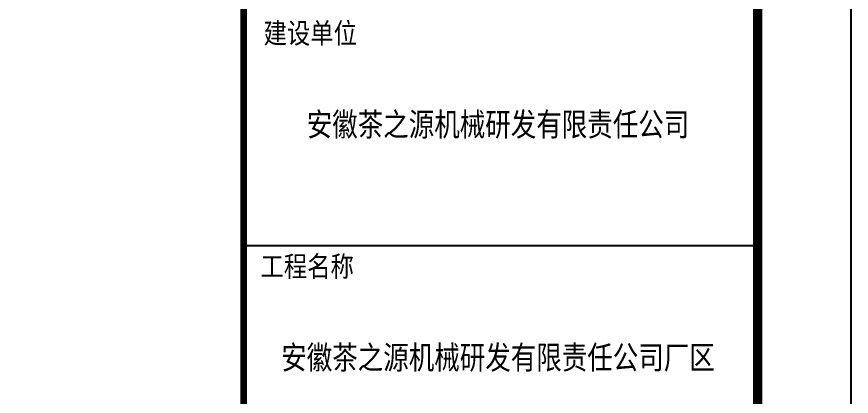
# Model space of a CAD drawing. Extents: x 8844666 to 9156203, y 1662182 to 2655606.
# Drawn here: x 8979611 to 8993003, y 2576634 to 2582717 of the extents above; entities that cross this region are included whole.
import ezdxf
from ezdxf.enums import TextEntityAlignment as Align

# ---------------------------------------------------------------- set-up
doc = ezdxf.new("R2010")
doc.units = 0
doc.header["$LTSCALE"] = 1000
doc.header["$MEASUREMENT"] = 0
doc.layers.get('0').update_dxf_attribs({"linetype": 'CONTINUOUS'})
for name, color, linetype in [('PP-PM-TK', 7, 'CONTINUOUS'), ('PUB_TEXT', 7, 'CONTINUOUS'), ('PUB_TITLE', 4, 'CONTINUOUS')]:
    doc.layers.add(name, color=color, linetype=linetype)
doc.styles.add('TQ', font='txt.shx', dxfattribs={"width": 0.8, "bigfont": 'hztxt.shx'})
doc.styles.add('仿宋', font='', dxfattribs={"width": 0.8})
doc.styles.get('仿宋').set_extended_font_data('SimSun')

# ---------------------------------------------------------------- blocks, each defined once
blk = doc.blocks.new('A2 TK 2019')
at = {"layer": 'PP-PM-TK', "color": 4}
blk.add_line((7035935.2, 1988947.9), (7041435.2, 1988947.9), dxfattribs=at)
at = {"layer": 'PP-PM-TK', "color": 4, "const_width": 70}
blk.add_lwpolyline([(7035935.2, 2015183.8), (7041435.2, 2015183.8), (7041435.2, 1975183.8), (7035935.2, 1975183.8)], close=True, dxfattribs=at)
at = {"layer": 'PUB_TEXT', "color": 2, "style": 'TQ'}
for s, p in [('建设单位', (7036148, 1991080.6)), ('工程名称', (7036114.4, 1988589.5))]:
    blk.add_text(s, height=250, dxfattribs=at).set_placement(p)
at = {"layer": 'PUB_TITLE', "color": 0, "style": '仿宋', "width": 0.8}
for s, p in [('安徽茶之源机械研发有限责任公司', (7038656, 1990115.6)), ('安徽茶之源机械研发有限责任公司厂区', (7038656, 1987625.7))]:
    blk.add_text(s, height=250, dxfattribs=at).set_placement(p, align=Align.CENTER)

msp = doc.modelspace()

# ---------------------------------------------------------------- linework, layer by layer
at = {"layer": 'PUB_TITLE'}
msp.add_lwpolyline([(8903902.8, 2556906.3), (8993002.8, 2556906.3), (8993002.8, 2619906.3), (8903902.8, 2619906.3)], close=True, dxfattribs=at)
at = {"layer": 'PUB_TITLE', "const_width": 150}
msp.add_lwpolyline([(8907652.8, 2558406.3), (8991502.8, 2558406.3), (8991502.8, 2618406.3), (8907652.8, 2618406.3)], close=True, dxfattribs=at)

# ---------------------------------------------------------------- block references
at = {"xscale": 1.5, "yscale": 1.5, "zscale": 1.5}
msp.add_blockref('A2 TK 2019', (-1570650, -404369.4), dxfattribs=at)

doc.saveas('drawing.dxf')
